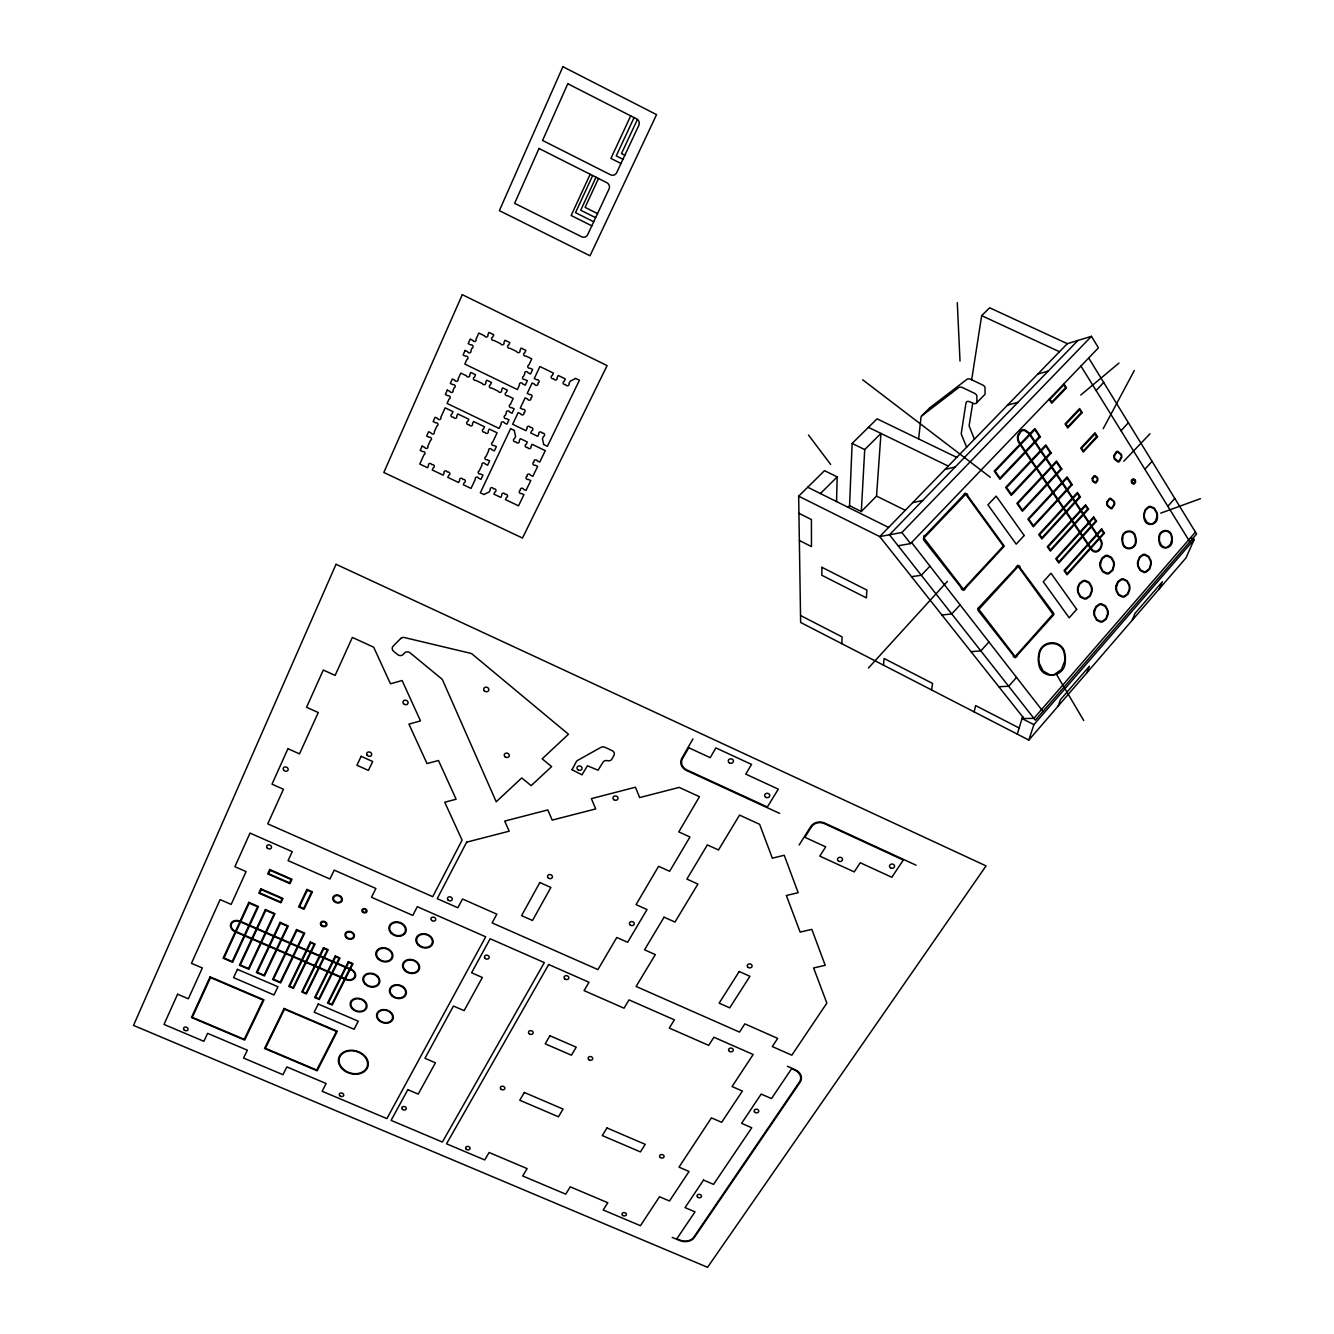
<?xml version="1.0" encoding="UTF-8"?>
<svg xmlns="http://www.w3.org/2000/svg" width="1334" height="1334" viewBox="0 0 1334 1334"><rect width="100%" height="100%" fill="white"/><g stroke="black" fill="none" stroke-linecap="round" stroke-linejoin="round"><path stroke-width="1.5" d="M836.535 501.567L837.185 476.905L824.529 470.652L798.666 496.165L800.633 622.461L1028.831 740.07L1185.976 557.912L1194.213 539.403L1190.595 537.652M841.821 643.688L842.087 636.885L800.533 615.508M847.99 507.27L849.558 505.686L852.126 443.438L877.072 418.826L956.745 457.379M861.314 511.522L864.715 449.575L880.974 433.433L876.538 496.098L861.314 511.522L849.558 505.686M883.475 665.149L884.109 658.512L932.616 683.458L931.532 689.928M918.626 438.936L921.027 417.142A1.884 1.751 -15 0 1 921.511 416.075L929.448 408.137M971.669 379.773L981.674 315.641L989.645 307.787L1067.3 343.688L1091.462 336.318L1098.432 347.84L910.538 543.605L898.099 545.773M972.736 403.168L969.201 425.146A3.552 3.268 -17.7 0 0 969.434 426.713L974.42 439.203M974.154 711.889L975.638 705.603L1019.143 727.98M1017.258 734.1L1022.611 716.725M1028.831 740.07L1033.9 724.662L1194.213 539.403M1132.099 480.674L1134.434 479.973A3.035 2.701 -21.1 0 1 1134.867 482.308L1132.566 483.008A3.052 2.701 -21.2 0 1 1132.132 480.674M1058.196 706.036L1060.43 699.716L1089.411 666.183L1086.927 672.736M1132.166 620.293L1135.001 613.39L1162.398 581.674L1159.346 588.778M590.178 174.254L571.152 215.491L591.796 225.83M592.68 175.521L575.521 212.656L593.713 221.761M596.015 177.205L580.724 210.222L595.614 217.675M598.516 178.456L585.109 207.37L597.515 213.607M630.699 115.858L610.922 158.412L620.977 163.498M634.084 117.592L616.241 155.895L622.945 159.296M637.385 119.493L621.477 153.56L624.829 155.261M484.325 494.314L489.261 491.913L490.312 489.678A1.718 1.551 25.6 0 1 491.246 487.694A1.718 1.551 25.6 0 1 493.447 488.744L493.697 488.861A1.718 1.551 25.4 0 1 495.881 489.911A1.718 1.551 25.4 0 1 494.947 491.896L493.88 494.114L500.834 497.415L501.884 495.197A1.701 1.551 24.7 0 1 502.835 493.213A1.701 1.551 24.7 0 1 505.019 494.247L505.286 494.38A1.701 1.551 24.5 0 1 507.47 495.414A1.701 1.551 24.5 0 1 506.52 497.399L505.453 499.6L518.542 505.819L523.962 494.647L521.511 493.48A1.718 1.551 23.9 0 1 519.326 492.446A1.718 1.551 23.9 0 1 520.293 490.462L520.41 490.212A1.718 1.567 23.9 0 1 521.361 488.227A1.718 1.567 23.9 0 1 523.545 489.278L525.996 490.445L530.782 480.573L528.331 479.406A1.718 1.567 24.2 0 1 526.13 478.356A1.718 1.567 24.2 0 1 527.097 476.355L527.213 476.121A1.718 1.567 24.2 0 1 528.181 474.104A1.718 1.567 24.2 0 1 530.382 475.154L532.833 476.338L537.652 466.383L535.201 465.216A1.718 1.584 24.5 0 1 533 464.149A1.718 1.584 24.5 0 1 533.967 462.131L534.084 461.897A1.718 1.584 24.6 0 1 535.067 459.863A1.718 1.584 24.6 0 1 537.269 460.93L539.736 462.114L545.289 450.642L532.033 444.272L530.932 446.557A1.734 1.601 25.8 0 1 529.948 448.591A1.734 1.601 25.8 0 1 527.747 447.524L527.48 447.407A1.734 1.601 26.1 0 1 525.263 446.34A1.734 1.601 26.1 0 1 526.246 444.305L527.33 442.021L520.293 438.636L519.209 440.92A1.734 1.601 26.9 0 1 518.242 442.955A1.734 1.601 26.9 0 1 516.025 441.904L515.758 441.771A1.734 1.601 27.1 0 1 513.54 440.704A1.734 1.601 27.1 0 1 514.507 438.669L515.608 436.368L514.357 430.865M543.638 444.105L542.454 438.603L543.555 436.318A1.734 1.617 25.7 0 0 544.539 434.267A1.734 1.617 25.7 0 0 542.338 433.2L542.071 433.066A1.734 1.617 25.9 0 0 539.853 431.999A1.734 1.617 25.9 0 0 538.853 434.05L537.752 436.351L530.715 432.95L531.816 430.649A1.734 1.617 26.8 0 0 532.8 428.598A1.734 1.617 26.8 0 0 530.565 427.53L530.298 427.397A1.734 1.617 27.1 0 0 528.081 426.33A1.734 1.617 27.1 0 0 527.097 428.381L526.013 430.699L512.656 424.262L518.176 412.573L520.677 413.79A1.751 1.617 28.5 0 0 522.911 414.857A1.751 1.617 28.5 0 0 523.878 412.79L524.012 412.54A1.751 1.617 28.6 0 0 524.996 410.455A1.751 1.617 28.6 0 0 522.761 409.388L520.26 408.171L525.129 397.849L527.63 399.066A1.751 1.634 29.2 0 0 529.865 400.15A1.751 1.634 29.2 0 0 530.865 398.066L530.982 397.799A1.751 1.634 29.3 0 0 531.966 395.714A1.751 1.634 29.3 0 0 529.731 394.631L527.213 393.413L532.133 383.008L534.651 384.225A1.768 1.651 29.9 0 0 536.885 385.326A1.768 1.651 29.9 0 0 537.885 383.208L538.019 382.958A1.768 1.651 30 0 0 539.003 380.84A1.768 1.651 30 0 0 536.768 379.756L534.25 378.539L539.903 366.533L553.443 373.12L552.309 375.504A1.768 1.651 29.3 0 0 551.292 377.622A1.768 1.651 29.3 0 0 553.543 378.723L553.81 378.856A1.768 1.651 29 0 0 556.061 379.94A1.768 1.651 29 0 0 557.078 377.822L558.212 375.454L565.349 378.939L564.215 381.307A1.768 1.651 28 0 0 563.198 383.408A1.768 1.651 28 0 0 565.449 384.509L565.716 384.642A1.768 1.651 27.7 0 0 567.951 385.726A1.768 1.651 27.7 0 0 568.968 383.625L570.118 381.257L575.288 378.656M1103.235 428.681L1134.317 370.518M692.93 738.953L681.774 758.379A10.338 8.921 8 0 0 686.493 770.502L779.656 813.407M799.133 845.006L810.789 826.48A10.255 8.671 2.3 0 1 824.662 823.028L916.058 865.199M1195.431 532.083L1033.933 718.342L1024.062 718.542L879.706 536.585L798.666 496.165M1023.128 717.342L1022.044 718.576L1033.9 724.662M1016.525 677.405L1008.687 686.276L998.832 686.727M1167.834 506.286L1174.787 498.416M1144.906 469.285L1152.059 461.347M988.928 641.937L980.84 650.892L970.985 651.642M868.484 667.967L947.423 581.341M960.096 604.886L951.742 613.923L941.904 614.991M1121.01 430.732L1128.381 422.745M929.948 566.133L921.31 575.254L911.506 576.688M1096.098 390.512L1103.702 382.474M1123.828 461.164L1150.008 433.767M1067.3 343.688L879.706 536.585L901.884 532.499L1091.462 336.318M1077.939 340.453L889.461 534.784L1035.367 720.177L1196.615 534.017L1088.694 357.996M966.633 447.207L961.547 434.767A3.535 3.268 -16.7 0 1 961.297 433.183L965.949 403.168A2.051 1.901 -19 0 1 967.6 401.434A3.852 3.568 -18.9 0 1 969.501 401.651L973.37 403.468A4.352 4.035 -19.7 0 0 974.67 403.685L975.487 403.568A2.001 1.851 -19.6 0 0 976.438 403.035L984.559 394.764A2.118 1.968 -20.6 0 0 985.092 393.68L984.992 387.077A7.287 6.77 -20.6 0 0 982.741 385.026L970.618 379.29A5.436 5.069 -20.6 0 0 969.351 378.856L967.517 378.989A2.018 1.868 -20.9 0 0 967 379.273L929.615 407.987M820.41 493.547L837.185 476.905M1080.773 395.031L1118.993 363.065M921.677 415.941L958.796 387.51A1.984 1.851 -19.7 0 1 959.296 387.227L961.13 387.127A5.486 5.103 -19.4 0 1 962.398 387.544L974.554 393.313A7.37 6.837 -19.5 0 1 976.821 395.364L976.972 401.934A2.084 1.934 -19.6 0 1 976.438 403.035M1160.747 513.156L1200.483 498.666M1037.752 374.07L1048.257 371.035M1007.554 405.136L1017.925 402.318M945.072 469.368L955.161 467.033M912.773 502.584L922.694 500.517M672.219 1237.385L679.606 1240.52A11.022 8.221 7.2 0 0 694.297 1237.568L800.1 1082.241A11.689 9.171 4.3 0 0 795.181 1069.701L787.394 1066.266M981.674 315.641L1059.479 351.726M484.175 494.647L480.323 492.813L510.605 428.631L514.524 430.515M543.488 444.455L547.39 446.323L579.423 380.24L575.454 378.306M868.434 427.347L948.274 466.083M852.126 443.438L864.715 449.575M876.538 496.098L905.286 510.288M807.72 487.243L888.594 527.447M798.933 513.307L811.422 519.56L811.456 546.573L799.366 540.47M862.664 379.773L990.312 477.272M911.589 542.521L1042.971 711.406M901.884 532.499L910.538 543.605M808.487 435.017L830.632 464.432M1049.108 399.233L1051.726 403.285L1066.516 387.844L1063.948 383.775M1080.94 366.066L1189.845 541.821M1056.611 674.587L1083.725 720.527M957.295 302.668L960.013 361.047M821.911 567.284L821.811 575.254L866.383 597.882L866.9 590.095L821.911 567.284M572.069 769.768L581.957 774.837L587.477 765.783L598.049 770.218L602.951 762.331A3.952 3.402 11.9 0 1 607.437 760.68A3.969 3.418 11.9 0 0 611.939 759.029L614.007 755.277A3.969 3.418 11.9 0 0 612.106 750.608L604.852 747.273A3.969 3.418 12.3 0 0 600.917 747.373L577.622 760.397A3.952 3.385 13.1 0 0 576.321 761.681L572.069 769.668M963.515 495.164L925.179 535.451A1.751 1.601 -8.8 0 0 923.895 535.784L923.512 539.786L961.23 587.694A3.602 3.218 -9.2 0 0 961.797 589.545L963.748 590.378L965.399 588.778A3.552 3.168 -9.1 0 0 965.516 588.027L1004.319 546.173L967.85 495.981A3.769 3.435 -13 0 0 967.267 494.047L964.882 493.196L963.515 495.164M1100.016 562.965L1099.933 563.915A15.274 13.373 -16.8 0 0 1100.367 567.667L1102.701 571.869L1106.703 573.87A4.986 4.369 -16.3 0 0 1108.888 573.637L1112.756 570.418L1114.274 565.316A15.224 13.373 -16.1 0 0 1113.857 561.581L1111.539 557.379L1107.57 555.344A5.002 4.386 -16.6 0 0 1105.369 555.544L1101.884 558.112L1100.016 562.965M1100.633 563.098L1100.55 563.982A13.974 12.239 -16.7 0 0 1100.934 567.4L1103.085 571.252L1106.736 573.086A4.552 4.002 -16.3 0 0 1108.737 572.87L1112.289 569.918L1113.657 565.249A13.924 12.239 -16.1 0 0 1113.29 561.847L1111.172 557.996L1107.537 556.128A4.569 4.019 -16.6 0 0 1105.519 556.328L1102.334 558.679L1100.633 563.098M1113.907 455.478L1113.857 456.011A8.638 7.704 -22.2 0 0 1114.424 459.129L1118.025 461.981A2.718 2.435 -21.9 0 0 1119.209 461.764L1121.844 457.312A8.621 7.704 -21.8 0 0 1121.277 454.21L1117.692 451.342A2.735 2.435 -22.2 0 0 1116.508 451.559L1113.907 455.478M1114.507 455.661L1114.474 456.111A7.304 6.52 -22.2 0 0 1114.957 458.746L1117.992 461.164A2.301 2.051 -21.9 0 0 1118.993 460.98L1121.227 457.212A7.304 6.52 -21.9 0 0 1120.76 454.594L1117.725 452.159A2.318 2.068 -22.1 0 0 1116.708 452.343L1114.507 455.661M1122.094 538.152L1122.011 539.103A15.424 13.523 -18.6 0 0 1122.411 542.838C1123.745 552.209 1137.035 549.708 1136.034 540.704A15.374 13.523 -17.9 0 0 1135.651 536.985C1134.567 528.214 1121.894 529.465 1122.094 538.152M1122.694 538.302L1122.611 539.169A14.107 12.373 -18.6 0 0 1122.978 542.588C1124.195 551.175 1136.351 548.874 1135.451 540.637A14.074 12.373 -18 0 0 1135.084 537.235C1134.1 529.214 1122.511 530.348 1122.694 538.302M1137.619 561.781L1137.535 562.715A15.374 13.373 -18.1 0 0 1137.902 566.383L1140.12 570.485L1143.938 572.453A4.669 4.069 -17.6 0 0 1146.023 572.219L1149.758 569.084L1151.242 564.082A15.324 13.373 -17.4 0 0 1150.875 560.447L1148.691 556.328L1144.889 554.327A4.686 4.085 -17.9 0 0 1142.788 554.527L1139.436 557.045L1137.619 561.781M1138.202 561.914L1138.119 562.765A14.057 12.239 -18 0 0 1138.469 566.133L1140.487 569.885L1143.972 571.686A4.269 3.719 -17.6 0 0 1145.889 571.486L1149.308 568.601L1150.658 564.032A14.024 12.223 -17.5 0 0 1150.325 560.697L1148.324 556.928L1144.855 555.094A4.285 3.735 -17.9 0 0 1142.921 555.294L1139.853 557.579L1138.202 561.914M1143.822 513.757L1143.722 514.707A15.591 13.657 -20.4 0 0 1144.105 518.442C1145.272 527.747 1158.446 525.479 1157.445 516.491A15.524 13.657 -19.7 0 0 1157.095 512.79L1154.377 508.021L1150.392 506.353A4.669 4.102 -20.3 0 0 1148.341 506.803L1145.222 509.638L1143.822 513.757M1144.389 513.907L1144.322 514.774A14.257 12.506 -20.3 0 0 1144.655 518.192L1147.173 522.561L1150.825 524.029A4.252 3.735 -19.8 0 0 1152.693 523.612L1155.511 521.01L1156.878 516.408A14.207 12.49 -19.8 0 0 1156.545 513.023L1154.06 508.654L1150.408 507.153A4.269 3.752 -20.2 0 0 1148.524 507.554L1145.673 510.155L1144.389 513.907M1158.912 537.519L1158.829 538.436A15.524 13.507 -19.7 0 0 1159.179 542.104C1160.38 551.309 1173.236 548.741 1172.253 540.003A15.474 13.507 -19.1 0 0 1171.902 536.368C1170.952 527.764 1158.679 529.064 1158.912 537.519M1159.479 537.652L1159.396 538.502A14.207 12.356 -19.7 0 0 1159.73 541.854L1161.697 545.639L1165.099 547.474A4.135 3.602 -19.2 0 0 1166.983 547.29L1170.335 544.472L1171.686 539.937A14.157 12.356 -19.1 0 0 1171.369 536.618C1170.485 528.748 1159.263 529.932 1159.479 537.652M1017.692 435.468L1017.492 437.218A13.29 12.106 -19.9 0 0 1018.542 442.321L1091.045 549.341C1097.082 557.512 1105.803 545.039 1100.317 538.986L1029.414 433.083L1024.662 429.731A4.969 4.536 -19.8 0 0 1020.71 430.599L1017.692 435.468M1018.376 435.768L1018.192 437.335A11.956 10.889 -19.9 0 0 1019.126 441.921L1091.495 548.824C1096.948 556.161 1104.785 544.939 1099.85 539.503L1028.914 433.6L1024.629 430.599A4.469 4.085 -19.8 0 0 1021.077 431.382L1018.376 435.768M1038.669 655.044L1038.386 656.745A26.997 23.378 -11.4 0 0 1038.719 663.632C1040.57 680.724 1065.549 677.789 1065.282 661.28A26.88 23.362 -10.3 0 0 1064.999 654.494C1063.548 638.402 1039.836 639.219 1038.669 655.044M1039.303 655.227L1039.036 656.862A25.73 22.278 -11.4 0 0 1039.336 663.415L1043.155 671.002L1049.991 674.837A9.288 8.037 -10.7 0 0 1053.977 674.704L1061.414 669.568L1064.665 661.164A25.613 22.261 -10.4 0 0 1064.399 654.694C1062.998 639.37 1040.403 640.153 1039.303 655.227M1092.279 478.222L1092.229 478.589A5.82 5.186 -20.2 0 0 1092.746 481.407L1095.147 483.075A1.984 1.768 -19.9 0 0 1096.248 482.791L1097.815 480.173A5.803 5.186 -19.9 0 0 1097.298 477.339L1094.897 475.671A1.984 1.768 -20.1 0 0 1093.797 475.955L1092.279 478.222M1077.722 587.243L1077.572 588.177A15.074 13.19 -14.9 0 0 1077.939 592.896L1080.357 597.082L1084.442 599.033A5.153 4.519 -14.4 0 0 1086.66 598.766L1090.178 596.131L1092.046 591.279A15.024 13.19 -14.3 0 0 1091.696 586.61L1089.311 582.424L1085.242 580.423A5.169 4.536 -14.8 0 0 1083.008 580.674L1079.456 583.292L1077.722 587.243M1078.339 587.46L1078.189 588.311A13.79 12.073 -14.9 0 0 1078.522 592.63L1080.74 596.448L1084.475 598.249A4.719 4.135 -14.5 0 0 1086.51 597.999L1089.728 595.598L1091.445 591.162A13.74 12.056 -14.3 0 0 1091.112 586.86L1088.944 583.041L1085.209 581.224A4.736 4.152 -14.8 0 0 1083.158 581.441L1079.923 583.842L1078.339 587.46M1106.836 501.884L1106.753 502.418A8.488 7.52 -19.5 0 0 1107.103 505.553L1110.872 508.738A2.751 2.435 -19.2 0 0 1112.056 508.487L1114.64 504.552A8.471 7.52 -19.2 0 0 1114.307 501.434L1110.538 498.232A2.751 2.451 -19.5 0 0 1109.354 498.482L1106.836 501.884M1107.437 502.134L1107.37 502.584A7.137 6.32 -19.5 0 0 1107.804 505.619L1110.855 507.921A2.334 2.068 -19.2 0 0 1111.856 507.72L1114.04 504.385A7.12 6.32 -19.2 0 0 1113.607 501.367L1110.572 499.049A2.334 2.068 -19.5 0 0 1109.554 499.249L1107.437 502.134M1094.113 610.588L1093.947 611.522A15.108 13.123 -14.6 0 0 1094.08 615.274L1096.648 620.227L1100.633 622.094A5.002 4.335 -14.2 0 0 1102.818 621.794L1106.253 619.159L1108.087 614.374A15.058 13.123 -14 0 0 1107.97 610.655L1105.452 605.703L1101.484 603.802A5.002 4.352 -14.5 0 0 1099.283 604.069L1095.814 606.687L1094.113 610.588M1094.697 610.789L1094.564 611.639A13.757 11.956 -14.6 0 0 1094.864 615.874L1097.015 619.61L1100.667 621.311A4.569 3.969 -14.2 0 0 1102.668 621.044L1105.803 618.643L1107.487 614.257A13.724 11.956 -14 0 0 1107.187 610.055L1105.069 606.32L1101.434 604.569A4.586 3.985 -14.5 0 0 1099.433 604.819L1096.265 607.237L1094.697 610.789M1116.124 585.526L1115.958 586.443A15.158 13.19 -16.4 0 0 1116.291 591.062L1118.559 595.147L1122.461 597.065A4.819 4.202 -15.9 0 0 1124.595 596.798L1127.98 594.23L1129.798 589.495A15.124 13.19 -15.7 0 0 1129.498 584.909L1127.247 580.807L1123.361 578.856A4.836 4.219 -16.2 0 0 1121.21 579.089L1117.809 581.657L1116.124 585.526M1116.708 585.726L1116.558 586.576A13.874 12.073 -16.3 0 0 1116.841 590.795L1118.926 594.547L1122.494 596.298A4.419 3.835 -15.9 0 0 1124.445 596.065L1127.547 593.697L1129.214 589.361A13.84 12.056 -15.8 0 0 1128.931 585.176L1126.88 581.424L1123.328 579.64A4.436 3.852 -16.2 0 0 1121.36 579.856L1118.242 582.208L1116.708 585.726M1092.963 478.206L1092.896 478.472A4.436 3.952 -20.1 0 0 1093.38 481.174L1095.564 482.191L1097.148 480.273A4.436 3.952 -19.9 0 0 1096.665 477.589L1094.697 476.505L1092.963 478.206M1131.532 480.34L1131.465 480.607A4.452 3.935 -21.3 0 0 1131.916 483.242L1134 484.242L1135.517 482.374A4.436 3.935 -21.1 0 0 1135.084 479.74L1133.2 478.689L1131.532 480.34M978.055 608.321L977.922 608.788A3.752 3.335 -9.4 0 0 978.005 610.305L1013.206 655.244A3.635 3.168 -9.6 0 0 1013.506 656.628L1015.124 657.745L1017.008 656.361A3.552 3.102 -9.4 0 0 1017.208 655.394L1053.76 614.757A3.802 3.335 -12.3 0 0 1053.71 613.307L1020.16 567.951A3.635 3.235 -12.6 0 0 1019.626 566.133L1017.792 565.299L1016.225 566.833A3.552 3.152 -12.7 0 0 1016.108 567.584L978.055 608.321M336.035 564.282L133.517 1025.412L707.554 1267.3L986.059 865.899L336.035 564.282M462.298 294.664L383.825 472.469L522.494 538.052L607.103 365.599L462.298 294.664M562.898 66.7L499.366 210.639L590.028 255.778L656.561 114.641L562.898 66.7M539.019 148.474L514.641 203.318L581.624 236.752A4.619 4.436 46.5 0 0 587.627 234.767L609.071 188.928A4.686 4.536 55.5 0 0 606.837 182.691L539.019 148.474M567.8 83.742L542.588 140.454L610.538 174.787A4.719 4.569 59.1 0 0 616.658 172.72L638.836 125.329A4.819 4.652 69.9 0 0 636.618 118.893L567.8 83.742M422.144 446.14L420.21 450.442L422.695 451.626A1.734 1.567 30.8 0 1 424.912 452.676A1.734 1.567 30.8 0 1 423.995 454.694L419.776 464.065L427.58 467.75L428.598 465.516A1.734 1.551 29.8 0 1 429.498 463.498A1.734 1.551 29.8 0 1 431.699 464.549L431.983 464.682A1.734 1.551 29.7 0 1 434.184 465.733A1.734 1.551 29.7 0 1 433.267 467.734L432.249 469.985L443.138 475.154L444.155 472.903A1.718 1.551 28.8 0 1 445.072 470.902A1.718 1.551 28.8 0 1 447.274 471.953L447.54 472.086A1.718 1.551 28.6 0 1 449.741 473.12A1.718 1.551 28.6 0 1 448.824 475.121L447.79 477.355L458.646 482.524L459.68 480.29A1.718 1.551 27.7 0 1 460.614 478.289A1.718 1.551 27.7 0 1 462.815 479.34L463.081 479.456A1.718 1.551 27.5 0 1 465.266 480.507A1.718 1.551 27.5 0 1 464.332 482.491L463.298 484.726L471.035 488.394L475.388 479.139A1.718 1.551 27 0 1 476.321 477.138A1.718 1.551 27 0 1 478.506 478.189L480.974 479.356L482.958 475.121L480.507 473.954A1.718 1.567 27.1 0 1 478.306 472.903A1.718 1.567 27.1 0 1 479.239 470.902L482.024 464.982A1.718 1.567 27.4 0 1 482.958 462.965A1.718 1.567 27.4 0 1 485.159 464.015L487.627 465.199L489.645 460.914L487.177 459.746A1.734 1.584 27.6 0 1 484.959 458.679A1.734 1.584 27.6 0 1 485.909 456.662L488.711 450.692A1.734 1.584 27.9 0 1 489.661 448.674A1.734 1.584 27.9 0 1 491.862 449.725L494.347 450.909L496.365 446.607L493.897 445.423A1.734 1.584 28.1 0 1 491.679 444.355A1.734 1.584 28.1 0 1 492.63 442.321L497.098 432.8L489.244 429.031L488.177 431.332A1.734 1.601 29.2 0 1 487.227 433.383A1.734 1.601 29.2 0 1 484.992 432.316L484.726 432.183A1.734 1.601 29.4 0 1 482.508 431.132A1.734 1.601 29.4 0 1 483.458 429.081L484.525 426.78L473.52 421.477L472.453 423.795A1.751 1.601 30.5 0 1 471.502 425.846A1.751 1.601 30.5 0 1 469.285 424.779L469.018 424.646A1.751 1.601 30.7 0 1 466.783 423.578A1.751 1.601 30.7 0 1 467.734 421.527L468.801 419.209L457.745 413.907L456.695 416.225A1.751 1.601 31.7 0 1 455.761 418.292A1.751 1.601 31.7 0 1 453.527 417.225L453.26 417.092A1.751 1.601 31.9 0 1 451.025 416.025A1.751 1.601 31.9 0 1 451.959 413.957L453.01 411.639L445.106 407.837L440.77 417.459A1.751 1.601 32.3 0 1 439.853 419.526A1.751 1.601 32.3 0 1 437.619 418.442L435.117 417.259L433.15 421.611L435.651 422.811A1.751 1.584 32 0 1 437.886 423.878A1.751 1.584 32 0 1 436.968 425.93L434.234 431.966A1.751 1.584 31.6 0 1 433.317 434.017A1.751 1.584 31.6 0 1 431.099 432.95L428.598 431.749L426.663 436.085L429.148 437.269A1.734 1.584 31.4 0 1 431.366 438.336A1.734 1.584 31.4 0 1 430.448 440.37L427.764 446.356A1.734 1.567 31 0 1 426.847 448.391A1.734 1.567 31 0 1 424.629 447.324L422.144 446.14M447.307 390.095L445.323 394.53L447.84 395.748A1.768 1.617 33.3 0 1 450.075 396.815A1.768 1.617 33.3 0 1 449.141 398.899L447.09 403.435L499.133 428.447L501.234 423.962A1.751 1.601 28.9 0 1 502.201 421.911A1.751 1.601 28.9 0 1 504.419 422.978L506.92 424.179L508.971 419.81L506.486 418.609A1.751 1.617 29.2 0 1 504.252 417.525A1.751 1.617 29.2 0 1 505.219 415.458L506.37 413.023A1.751 1.617 29.4 0 1 507.337 410.939A1.751 1.617 29.4 0 1 509.571 412.023L512.073 413.223L514.14 408.821L511.639 407.62A1.751 1.617 29.7 0 1 509.405 406.536A1.751 1.617 29.7 0 1 510.372 404.452L513.206 398.432L507.52 395.681A1.768 1.634 30.8 0 1 505.286 394.597A1.768 1.634 30.8 0 1 506.27 392.513L507.354 390.162L502.601 387.861L501.501 390.212A1.768 1.634 31.4 0 1 500.533 392.313A1.768 1.634 31.4 0 1 498.282 391.229L491.679 388.027A1.768 1.634 32.2 0 1 489.428 386.927A1.768 1.634 32.2 0 1 490.395 384.826L491.479 382.474L486.71 380.157L485.626 382.524A1.768 1.634 32.8 0 1 484.659 384.626A1.768 1.634 32.8 0 1 482.408 383.542L475.771 380.34A1.768 1.634 33.6 0 1 473.52 379.24A1.768 1.634 33.6 0 1 474.487 377.138L475.554 374.771L470.785 372.453L469.701 374.821A1.768 1.634 34.1 0 1 468.751 376.938A1.768 1.634 34.1 0 1 466.5 375.838L460.78 373.07L458.029 379.173A1.768 1.634 34.3 0 1 457.078 381.274A1.768 1.634 34.3 0 1 454.827 380.19L452.309 378.973L450.308 383.425L452.826 384.642A1.768 1.617 33.9 0 1 455.077 385.726A1.768 1.617 33.9 0 1 454.127 387.827L453.01 390.295A1.768 1.617 33.7 0 1 452.076 392.396A1.768 1.617 33.7 0 1 449.825 391.312L447.307 390.095M465.099 350.458L463.065 354.994L465.616 356.228A1.784 1.651 35.6 0 1 467.867 357.329A1.784 1.651 35.6 0 1 466.917 359.446L464.832 364.099L517.359 389.545L519.51 384.959A1.768 1.651 30.8 0 1 520.51 382.858A1.768 1.651 30.8 0 1 522.745 383.942L525.263 385.159L527.364 380.69L524.846 379.473A1.768 1.651 31.1 0 1 522.594 378.372A1.768 1.651 31.1 0 1 523.595 376.271L524.762 373.77A1.768 1.651 31.4 0 1 525.763 371.652A1.768 1.651 31.4 0 1 528.014 372.736L530.532 373.97L532.65 369.468L530.115 368.234A1.768 1.667 31.8 0 1 527.864 367.133A1.768 1.667 31.8 0 1 528.864 365.016L531.749 358.846L526.013 356.061A1.784 1.667 33.1 0 1 523.762 354.961A1.784 1.667 33.1 0 1 524.762 352.81L525.879 350.408L521.077 348.074L519.96 350.475A1.784 1.667 33.8 0 1 518.959 352.61A1.784 1.667 33.8 0 1 516.692 351.509L510.005 348.257A1.784 1.667 34.7 0 1 507.737 347.157A1.784 1.667 34.7 0 1 508.738 345.006L509.838 342.588L505.019 340.237L503.918 342.655A1.784 1.667 35.3 0 1 502.935 344.806A1.784 1.667 35.3 0 1 500.667 343.705L493.964 340.437A1.801 1.667 36.1 0 1 491.679 339.32A1.801 1.667 36.1 0 1 492.663 337.168L493.763 334.751L488.944 332.399L487.844 334.817A1.801 1.667 36.7 0 1 486.86 336.968A1.801 1.667 36.7 0 1 484.592 335.868L478.806 333.05L476.005 339.286A1.801 1.667 36.8 0 1 475.037 341.437A1.801 1.667 36.8 0 1 472.77 340.32L470.218 339.086L468.167 343.638L470.719 344.889A1.784 1.651 36.3 0 1 472.986 345.99A1.784 1.651 36.3 0 1 472.019 348.124L470.885 350.659A1.784 1.651 36 0 1 469.918 352.793A1.784 1.651 36 0 1 467.65 351.692L465.099 350.458M177.589 994.214L163.999 1024.445L203.902 1041.304L207.604 1033.366L247.34 1050.191L243.555 1058.062L282.975 1074.704L286.86 1066.917L326.13 1083.525L322.144 1091.262L386.893 1118.609L485.709 936.801L417.292 906.686L412.806 915.407L371.502 897.265L375.888 888.477L334.2 870.135L329.915 879.006L288.077 860.613L292.246 851.659L250.025 833.083L234.901 866.7L246.09 871.586L231.182 904.402L220.11 899.6L191.462 963.331L202.334 967.984L188.361 998.782L177.589 994.214M287.944 748.707L272.003 784.175L283.442 789.261L267.75 823.862L432.733 896.681L462.081 840.12L444.739 802.234L456.111 799.233L438.486 760.497L427.013 763.582L408.921 724.112L420.493 720.927L402.118 680.523L390.462 683.792L373.703 647.223L352.359 637.419L335.117 675.421L323.295 670.035L306.57 707.27L318.259 712.539L299.5 753.877L287.944 748.707M210.088 976.805L191.446 1017.525L244.689 1040.086L263.982 999.85L210.088 976.805M210.522 977.622L192.346 1017.308L244.255 1039.303L263.065 1000.083L210.522 977.622M248.791 902.318L223.112 958.212L232.616 962.298L258.462 906.52L248.791 902.318M249.225 903.151L224.029 957.979L232.183 961.497L257.512 906.753L249.225 903.151M260.814 888.761L258.796 893.146L280.94 902.784L282.991 898.432L260.814 888.761M269.701 869.485L267.667 873.92L289.945 883.658L292.013 879.256L269.701 869.485M261.247 889.611L259.746 892.896L280.507 901.951L282.041 898.682L261.247 889.611M270.152 870.352L268.618 873.67L289.495 882.808L291.045 879.506L270.152 870.352M237.419 969.351L233.567 977.639L273.987 994.964L277.956 986.743L237.419 969.351M265.366 909.521L239.403 965.216L248.908 969.301L275.004 913.707L265.366 909.521M265.8 910.355L240.337 964.982L248.474 968.484L274.07 913.957L265.8 910.355M280.04 922.378L256.345 972.486L264.465 975.971L288.277 925.946L280.04 922.378M280.474 923.211L257.279 972.269L264.032 975.171L287.344 926.196L280.474 923.211M361.147 756.328L356.928 765.266L368.401 770.418L372.67 761.514L361.147 756.328M306.903 889.428L298.583 906.87L304.102 909.288L312.439 891.846L306.903 889.428M307.337 890.278L299.533 906.636L303.668 908.437L311.489 892.096L307.337 890.278M296.515 929.531L272.57 979.456L280.674 982.941L304.719 933.1L296.515 929.531M296.932 930.365L273.487 979.239L280.24 982.124L303.785 933.333L296.932 930.365M310.338 941.971L288.744 986.41L293.463 988.427L315.124 944.038L310.338 941.971M310.772 942.804L289.678 986.176L293.046 987.627L314.174 944.272L310.772 942.804M284.075 1008.454L264.532 1048.507L317.159 1070.802L337.352 1031.232L284.075 1008.454M284.492 1009.238L265.433 1048.291L316.758 1070.035L336.435 1031.449L284.492 1009.238M323.462 947.657L301.701 991.962L306.403 993.997L328.231 949.725L323.462 947.657M323.895 948.491L302.618 991.746L305.986 993.196L327.297 949.958L323.895 948.491M335.251 955.978L314.624 997.515L319.31 999.533L340.003 958.029L335.251 955.978M335.668 956.795L315.541 997.298L318.893 998.732L339.069 958.262L335.668 956.795M318.226 1004.035L314.174 1012.173L354.094 1029.264L358.262 1021.21L318.226 1004.035M348.307 961.631L327.514 1003.051L332.199 1005.069L353.043 963.682L348.307 961.631M348.724 962.448L328.447 1002.834L331.782 1004.269L352.109 963.915L348.724 962.448M466.65 842.154L437.218 898.666L457.862 907.77L462.498 898.999L496.848 914.19L492.113 922.895L597.915 969.601L616.792 937.469L627.63 942.288L647.007 909.538L636.068 904.635L658.579 866.3L669.635 871.302L689.961 836.985L678.789 831.899L699.466 796.698L679.189 787.41L639.653 797.582L635.451 787.227L591.379 798.632L595.681 808.921L552.193 820.11L547.807 809.921L504.702 821.094L509.188 831.199L466.65 842.154M407.837 1089.678L391.095 1120.377L442.388 1142.054L544.322 962.598L490.145 938.752L471.586 972.769L482.358 977.472L464.115 1010.655L453.443 1006.019L424.946 1058.312L435.434 1062.798L418.226 1094.097L407.837 1089.678M539.836 882.524L521.577 915.641L532.516 920.493L550.875 887.46L539.836 882.524M548.691 964.515L446.54 1143.805L484.726 1159.946L489.094 1152.493L527.147 1168.601L522.678 1175.971L565.699 1194.147L570.268 1186.843L607.82 1202.734L603.185 1209.971L640.437 1225.713L659.496 1196.748L669.485 1201L689.061 1171.469L678.989 1167.15L711.439 1117.875L721.677 1122.311L742.388 1091.045L732.066 1086.543L753.16 1054.51L713.907 1037.235L708.688 1045.372L669.284 1028.064L674.404 1019.843L629.031 999.883L624.029 1008.187L584.075 990.628L588.994 982.258L548.691 964.515M688.778 747.757L682.491 758.712A9.555 8.237 8 0 0 686.843 769.901L767.384 806.987L778.289 789.144L745.756 774.104L751.542 764.432L715.891 747.907L710.205 757.662L688.778 747.757M549.925 1035.751L545.206 1043.822L571.452 1055.211L576.238 1047.173L549.925 1035.751M524.329 1092.463L519.76 1100.233L558.429 1116.791L563.081 1109.088L524.329 1092.463M664.065 917.192L644.539 949.808L655.327 954.61L636.101 986.443L739.52 1032.099L744.856 1023.878L777.689 1038.386L772.286 1046.556L791.846 1055.194L826.847 1003.118L813.623 967.967L825.212 965.299L811.822 929.348L800.133 932.099L786.376 895.514L798.166 892.679L784.225 855.261L772.336 858.179L759.613 824.312L739.536 815.091L718.492 849.975L707.37 844.906L686.893 879.089L697.899 884.075L674.971 922.061L664.065 917.192M607.003 1127.947L602.251 1135.567L640.403 1151.909L645.239 1144.355L607.003 1127.947M811.489 826.797L804.869 837.302L825.696 846.873L819.793 856.111L854.244 871.902L860.23 862.748L891.829 877.272L903.285 860.063L824.295 823.612A9.455 8.004 2.3 0 0 811.489 826.797M739.219 971.502L719.126 1003.151L729.715 1007.854L749.925 976.288L739.219 971.502M703.518 1180.09L685.059 1207.62L695.014 1211.839L676.838 1238.769L679.906 1240.07A10.338 7.704 7.2 0 0 693.68 1237.302L799.466 1081.957A10.955 8.604 4.3 0 0 794.847 1070.201L791.596 1068.767L771.486 1098.582L761.18 1094.08L741.571 1123.328L751.776 1127.764L713.54 1184.392L703.518 1180.09M1076.688 609.355L1069.201 617.825L1043.271 581.774L1050.992 573.22L1076.688 609.355M1052.91 614.207L1015.174 656.595L978.856 609.371L1018.176 566.45L1052.91 614.207M1101.617 528.848L1064.065 570.568L1067.067 574.854L1104.485 533.166L1101.617 528.848M1101.567 529.982L1064.982 570.652L1067.117 573.703L1103.618 533.066L1101.567 529.982M1093.663 516.875L1055.744 558.713L1058.779 563.048L1096.565 521.244L1093.663 516.875M1093.613 518.026L1056.661 558.813L1058.829 561.897L1095.681 521.144L1093.613 518.026M1085.543 505.903L1048.224 546.79L1050.425 549.925L1087.644 509.054L1085.543 505.903M1088.544 509.171L1050.375 551.092L1047.307 546.707L1085.593 504.752L1088.544 509.171M1079.506 496.815L1041.904 537.802L1039.67 534.617L1077.372 493.613L1079.506 496.815M1080.407 496.932L1041.871 538.969L1038.736 534.517L1077.405 492.446L1080.407 496.932M1024.178 535.518L1016.208 544.155L987.927 504.836L996.164 496.131L1024.178 535.518M1071.352 484.559L1033.383 525.663L1028.848 519.193L1067.017 478.056L1071.352 484.559M1072.253 484.692L1033.333 526.83L1027.897 519.076L1067.067 476.872L1072.253 484.692M1003.351 546.073L963.348 589.194L923.945 537.969L965.716 494.314L1003.351 546.073M1096.648 436.602L1083.358 450.892L1081.641 448.241L1094.964 433.95L1096.648 436.602M1097.549 436.752L1083.308 452.059L1080.74 448.091L1095.014 432.766L1097.549 436.752M1060.897 468.851L1022.444 510.072L1017.825 503.502L1056.478 462.214L1060.897 468.851M1061.814 468.984L1022.411 511.272L1016.858 503.385L1056.528 461.03L1061.814 468.984M1082.224 412.606L1067.717 427.997L1065.082 423.912L1079.64 408.521L1082.224 412.606M1050.258 452.86L1011.305 494.214L1006.62 487.527L1045.756 446.106L1050.258 452.86M1051.192 453.01L1011.272 495.431L1005.636 487.394L1045.806 444.906L1051.192 453.01M1079.59 409.721L1066.016 424.079L1067.767 426.797L1081.324 412.439L1079.59 409.721M1039.419 436.585L999.983 478.072L995.197 471.269L1034.851 429.731L1039.419 436.585M1040.387 436.752L999.95 479.306L994.197 471.135L1034.901 428.514L1040.387 436.752M1063.815 384.859L1049.975 399.283L1051.776 402.068L1065.583 387.644L1063.815 384.859M400.684 638.502L393.08 646.24A4.085 3.518 23.4 0 0 393.697 651.359L397.549 654.527A4.085 3.518 23.2 0 0 402.601 654.994L405.119 652.443A4.069 3.518 22.8 0 1 410.172 652.91L441.504 678.706A4.035 3.485 20.8 0 1 442.655 680.19L496.215 801.784L521.727 777.939L531.165 785.643L551.626 766.616L542.171 758.829L568.467 734.25L472.319 654.194A4.069 3.552 20.3 0 0 470.435 653.26L404.435 637.552A4.085 3.535 23.4 0 0 400.684 638.502M351.159 969.251L240.12 921.177A7.487 5.87 21.3 0 0 230.799 923.545A7.487 5.87 21.3 0 0 235.218 931.849L345.906 979.673A7.37 5.803 17.8 0 0 355.211 977.338A7.37 5.803 17.8 0 0 351.159 969.251M350.892 969.768L239.87 921.711A6.737 5.286 21.3 0 0 231.482 923.845A6.737 5.286 21.3 0 0 235.468 931.315L346.173 979.139A6.637 5.219 17.8 0 0 354.527 977.055A6.637 5.219 17.8 0 0 350.892 969.768M365.183 984.242A8.654 6.82 17.1 0 0 379.506 983.025A8.654 6.82 17.1 0 0 369.385 973.186A8.654 6.82 17.1 0 0 365.183 984.242M378.623 958.629A7.987 6.353 17.2 0 0 391.863 957.495A7.987 6.353 17.2 0 0 382.541 948.357A7.987 6.353 17.2 0 0 378.623 958.629M392.229 995.347A7.887 6.22 16.3 0 0 405.336 994.264A7.887 6.22 16.3 0 0 396.148 985.309A7.887 6.22 16.3 0 0 392.229 995.347M365.699 983.892A7.921 6.236 17.1 0 0 378.823 982.774A7.921 6.236 17.1 0 0 369.551 973.787A7.921 6.236 17.1 0 0 365.699 983.892M404.802 970.602A8.704 6.92 16.3 0 0 419.276 969.368A8.704 6.92 16.3 0 0 409.171 959.429A8.704 6.92 16.3 0 0 404.802 970.602M352.476 1009.071A8.588 6.703 17.1 0 0 366.683 1007.887A8.588 6.703 17.1 0 0 356.595 998.199A8.588 6.703 17.1 0 0 352.476 1009.071M405.336 970.252A7.954 6.337 16.3 0 0 418.576 969.118A7.954 6.337 16.3 0 0 409.338 960.03A7.954 6.337 16.3 0 0 405.336 970.252M379.323 1020.043A7.821 6.12 16.3 0 0 392.313 1018.976A7.821 6.12 16.3 0 0 383.175 1010.155A7.821 6.12 16.3 0 0 379.323 1020.043M353.01 1008.721A7.854 6.136 17.1 0 0 366 1007.654A7.854 6.136 17.1 0 0 356.762 998.782A7.854 6.136 17.1 0 0 353.01 1008.721M378.806 1020.377A8.554 6.687 16.3 0 0 392.996 1019.209A8.554 6.687 16.3 0 0 383.008 1009.571A8.554 6.687 16.3 0 0 378.806 1020.377M346.79 937.285A4.102 3.268 18.4 0 0 353.577 936.668A4.102 3.268 18.4 0 0 348.741 931.966A4.102 3.268 18.4 0 0 346.79 937.285M391.762 932.95A8.054 6.453 17.2 0 0 405.136 931.766A8.054 6.453 17.2 0 0 395.764 922.478A8.054 6.453 17.2 0 0 391.762 932.95M418.693 944.705A8.021 6.437 16.2 0 0 432.049 943.538A8.021 6.437 16.2 0 0 422.761 934.317A8.021 6.437 16.2 0 0 418.693 944.705M418.142 945.072A8.771 7.037 16.2 0 0 432.766 943.788A8.771 7.037 16.2 0 0 422.611 933.7A8.771 7.037 16.2 0 0 418.142 945.072M346.256 937.635A4.852 3.869 18.4 0 0 354.277 936.918A4.852 3.869 18.4 0 0 348.558 931.349A4.852 3.869 18.4 0 0 346.256 937.635M391.229 933.3A8.804 7.054 17.2 0 0 405.836 931.999A8.804 7.054 17.2 0 0 395.598 921.861A8.804 7.054 17.2 0 0 391.229 933.3M321.327 925.613A3.368 2.685 19.3 0 0 326.863 925.096A3.368 2.685 19.3 0 0 322.878 921.227A3.368 2.685 19.3 0 0 321.327 925.613M334.084 901.367A4.902 3.935 19.3 0 0 342.171 900.617A4.902 3.935 19.3 0 0 336.385 894.947A4.902 3.935 19.3 0 0 334.084 901.367M321.844 925.246A2.618 2.084 19.3 0 0 326.163 924.846A2.618 2.084 19.3 0 0 323.061 921.844A2.618 2.084 19.3 0 0 321.844 925.246M362.565 912.039A2.635 2.118 18.4 0 0 366.917 911.639A2.635 2.118 18.4 0 0 363.832 908.604A2.635 2.118 18.4 0 0 362.565 912.039M378.089 958.979A8.721 6.937 17.2 0 0 392.563 957.729A8.721 6.937 17.2 0 0 382.374 947.74A8.721 6.937 17.2 0 0 378.089 958.979M342.488 1069.184A15.224 11.689 16.5 0 0 367.7 1067.25A15.224 11.689 16.5 0 0 349.808 1050.275A15.224 11.689 16.5 0 0 342.488 1069.184M391.696 995.698A8.621 6.803 16.3 0 0 406.036 994.497A8.621 6.803 16.3 0 0 395.981 984.709A8.621 6.803 16.3 0 0 391.696 995.698M334.617 901A4.152 3.335 19.3 0 0 341.471 900.367A4.152 3.335 19.3 0 0 336.568 895.564A4.152 3.335 19.3 0 0 334.617 901M343.005 1068.868A14.507 11.139 16.5 0 0 367.017 1067.017A14.507 11.139 16.5 0 0 349.975 1050.842A14.507 11.139 16.5 0 0 343.005 1068.868M363.098 911.672A1.884 1.517 18.4 0 0 366.216 911.389A1.884 1.517 18.4 0 0 363.999 909.221A1.884 1.517 18.4 0 0 363.098 911.672M431.666 920.377A2.451 1.968 16.3 0 0 435.684 919.826A2.451 1.968 16.3 0 0 432.7 917.108A2.451 1.968 16.3 0 0 431.666 920.377M267.234 847.974A2.501 2.001 22.2 0 0 271.386 847.89A2.501 2.001 22.2 0 0 268.684 844.806A2.501 2.001 22.2 0 0 267.234 847.974M339.953 1095.864A2.301 1.751 16.4 0 0 343.705 1095.397A2.301 1.751 16.4 0 0 340.837 1092.963A2.301 1.751 16.4 0 0 339.953 1095.864M184.075 1029.848A2.351 1.784 20.7 0 0 187.961 1029.831A2.351 1.784 20.7 0 0 185.359 1027.047A2.351 1.784 20.7 0 0 184.075 1029.848M402.484 1109.388A2.301 1.751 14.8 0 0 406.253 1108.938A2.301 1.751 14.8 0 0 403.418 1106.503A2.301 1.751 14.8 0 0 402.484 1109.388M485.126 958.396A2.418 1.951 14.1 0 0 489.128 957.862A2.418 1.951 14.1 0 0 486.193 955.194A2.418 1.951 14.1 0 0 485.126 958.396M466.35 1149.324A2.268 1.718 12.9 0 0 470.035 1148.691A2.268 1.718 12.9 0 0 467.083 1146.44A2.268 1.718 12.9 0 0 466.35 1149.324M622.778 1215.474A2.251 1.684 8.7 0 0 626.38 1214.657A2.251 1.684 8.7 0 0 623.362 1212.623A2.251 1.684 8.7 0 0 622.778 1215.474M564.832 978.956A2.418 1.934 11.5 0 0 568.784 978.189A2.418 1.934 11.5 0 0 565.699 975.704A2.418 1.934 11.5 0 0 564.832 978.956M729.515 1051.409A2.385 1.884 6.1 0 0 733.3 1050.242A2.385 1.884 6.1 0 0 729.981 1048.174A2.385 1.884 6.1 0 0 729.515 1051.409M660.38 1157.562A2.284 1.751 7.9 0 0 664.082 1156.695A2.284 1.751 7.9 0 0 661.03 1154.594A2.284 1.751 7.9 0 0 660.38 1157.562M501.084 1089.244A2.318 1.801 12.5 0 0 504.852 1088.561A2.318 1.801 12.5 0 0 501.851 1086.243A2.318 1.801 12.5 0 0 501.084 1089.244M588.978 1059.763A2.351 1.851 10.2 0 0 592.746 1058.829A2.351 1.851 10.2 0 0 589.578 1056.611A2.351 1.851 10.2 0 0 588.978 1059.763M529.281 1033.817A2.368 1.868 12.1 0 0 533.15 1033.1A2.368 1.868 12.1 0 0 530.098 1030.682A2.368 1.868 12.1 0 0 529.281 1033.817M748.224 967.45A2.451 1.984 5.4 0 0 752.109 966.2A2.451 1.984 5.4 0 0 748.707 964.032A2.451 1.984 5.4 0 0 748.224 967.45M613.757 799.616A2.551 2.168 11.2 0 0 617.959 798.732A2.551 2.168 11.2 0 0 614.741 795.998A2.551 2.168 11.2 0 0 613.757 799.616M630.282 925.062A2.451 2.018 9.6 0 0 634.234 924.028A2.451 2.018 9.6 0 0 630.949 921.644A2.451 2.018 9.6 0 0 630.282 925.062M548.357 878.039A2.485 2.051 13 0 0 552.409 877.205A2.485 2.051 13 0 0 549.241 874.587A2.485 2.051 13 0 0 548.357 878.039M448.141 900.116A2.451 2.001 16 0 0 452.209 899.55A2.451 2.001 16 0 0 449.208 896.815A2.451 2.001 16 0 0 448.141 900.116M403.518 703.635A2.618 2.234 21.5 0 0 407.921 703.535A2.618 2.234 21.5 0 0 405.202 700.167A2.618 2.234 21.5 0 0 403.518 703.635M367.217 755.294A2.568 2.151 21.4 0 0 371.519 755.194A2.568 2.151 21.4 0 0 368.818 751.926A2.568 2.151 21.4 0 0 367.217 755.294M283.758 770.235A2.551 2.101 23.5 0 0 288.011 770.152A2.551 2.101 23.5 0 0 285.259 766.917A2.551 2.101 23.5 0 0 283.758 770.235M504.936 756.695A2.568 2.201 16.4 0 0 509.221 756.078A2.568 2.201 16.4 0 0 506.153 753.093A2.568 2.201 16.4 0 0 504.936 756.695M484.309 690.779A2.618 2.268 18.7 0 0 488.711 690.412A2.618 2.268 18.7 0 0 485.809 687.16A2.618 2.268 18.7 0 0 484.309 690.779M577.789 769.668A2.568 2.201 13.1 0 0 581.991 768.751A2.568 2.201 13.1 0 0 578.739 765.983A2.568 2.201 13.1 0 0 577.789 769.668M765.649 797.232A2.568 2.201 4.4 0 0 769.751 795.798A2.568 2.201 4.4 0 0 766.166 793.447A2.568 2.201 4.4 0 0 765.649 797.232M729.331 762.815A2.601 2.234 6.1 0 0 733.45 761.364A2.601 2.234 6.1 0 0 729.831 758.963A2.601 2.234 6.1 0 0 729.331 762.815M890.745 868A2.551 2.134 -0.3 0 0 894.597 866.166A2.551 2.134 -0.3 0 0 890.779 864.299A2.551 2.134 -0.3 0 0 890.745 868M838.602 861.18A2.551 2.134 1.6 0 0 842.554 859.58A2.551 2.134 1.6 0 0 838.886 857.495A2.551 2.134 1.6 0 0 838.602 861.18M697.915 1197.382A2.268 1.718 6.9 0 0 701.484 1196.348A2.268 1.718 6.9 0 0 698.316 1194.43A2.268 1.718 6.9 0 0 697.915 1197.382M755.061 1112.423A2.334 1.818 5.4 0 0 758.779 1111.305A2.334 1.818 5.4 0 0 755.528 1109.304A2.334 1.818 5.4 0 0 755.061 1112.423"/></g></svg>
